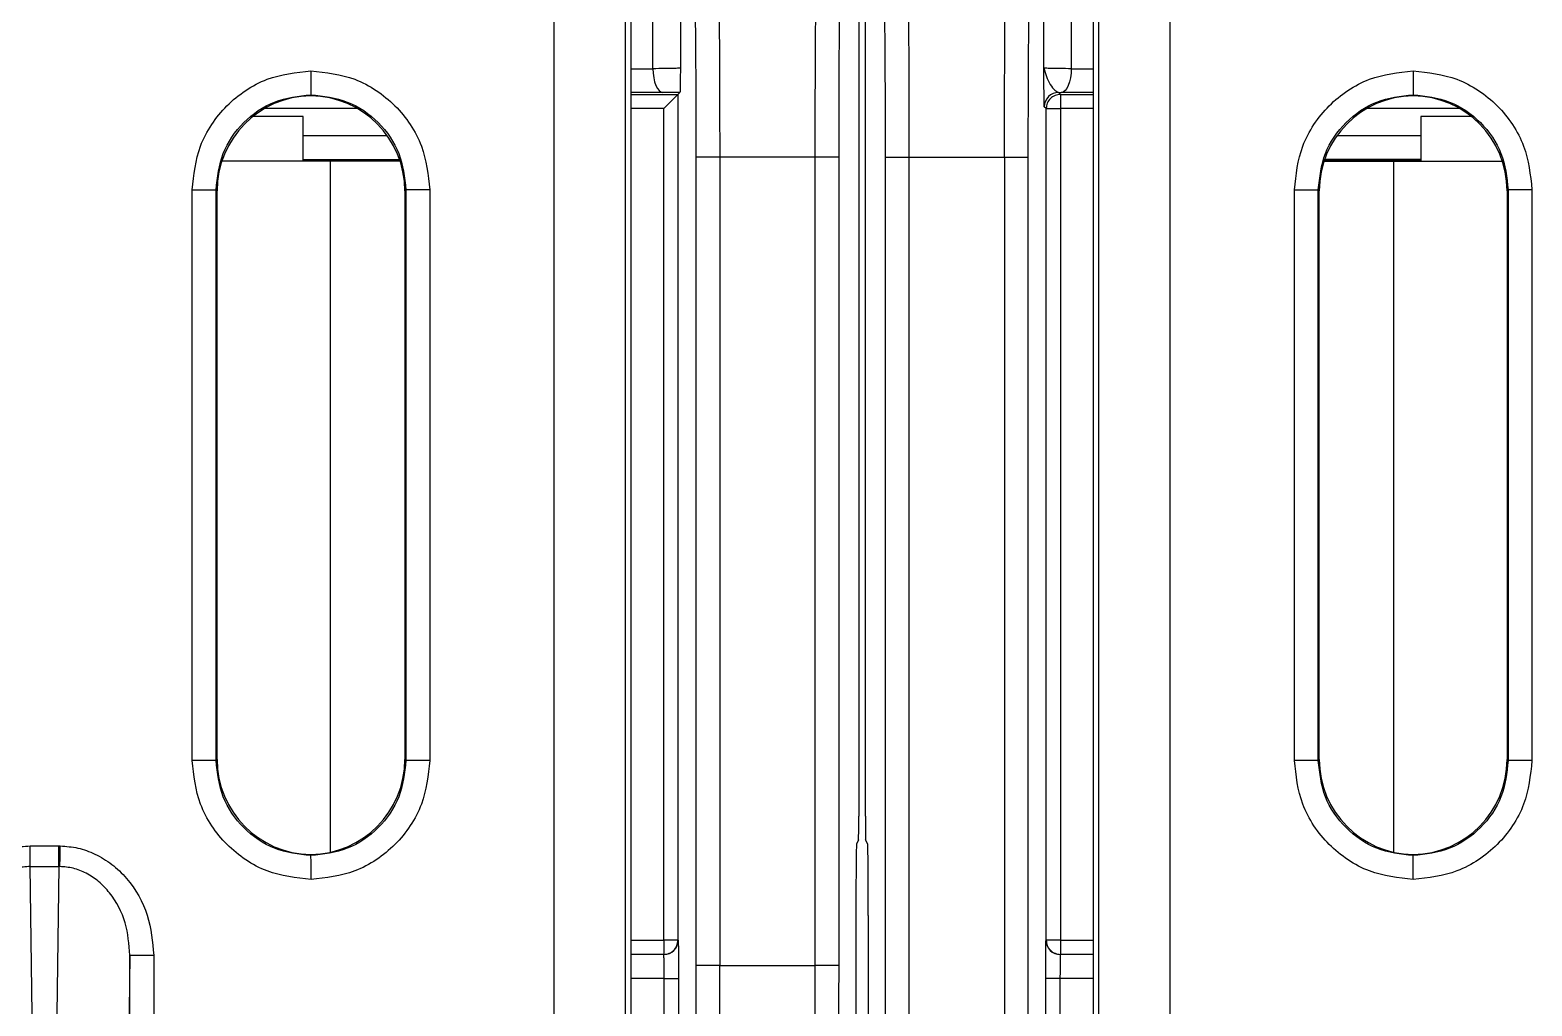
# Model space of a CAD drawing. Header units: inches. Extents: x 897.4 to 914.4, y -8.5 to 2.5.
# Drawn here: x 906.749 to 907.37, y -1.407 to -1.003 of the extents above; entities that cross this region are included whole.
import ezdxf

# ---------------------------------------------------------------- set-up
doc = ezdxf.new("R2010")
doc.units = ezdxf.units.IN
doc.header["$LTSCALE"] = 4
doc.header["$MEASUREMENT"] = 0
doc.layers.get('0').update_dxf_attribs({"linetype": 'CONTINUOUS'})

msp = doc.modelspace()

# ---------------------------------------------------------------- linework, layer by layer
for p, q in [((906.96596, -1.45201), (906.96596, -0.60084)), ((906.99548, -1.45201), (906.99548, -0.59982)), ((907.19113, -0.59982), (907.19113, -1.45201)), ((907.22066, -0.60084), (907.22066, -1.45201)), ((907.09193, -0.93043), (907.09193, -1.32832)), ((907.09469, -1.32832), (907.09469, -0.93043)), ((906.99772, -1.51413), (906.99772, -0.97835)), ((907.00678, -1.01906), (907.00678, -0.98135)), ((907.01814, -0.98158), (907.01814, -1.01882)), ((907.16848, -1.01882), (907.16848, -0.98158)), ((907.17984, -0.98135), (907.17984, -1.01906)), ((907.1889, -0.97835), (907.1889, -1.51413)), ((906.99772, -1.01909), (907.00678, -1.01906)), ((907.17984, -1.01906), (907.1889, -1.01909)), ((906.86531, -1.03025), (906.86531, -1.02981)), ((907.01094, -1.0289), (906.99772, -1.02895)), ((906.99772, -1.02968), (907.01713, -1.02968)), ((907.01795, -1.02886), (907.01094, -1.0289)), ((907.01795, -1.02886), (907.01713, -1.02968)), ((907.01713, -1.02968), (907.01713, -1.37958)), ((907.17461, -1.02889), (907.17568, -1.0289)), ((907.17461, -1.02889), (907.17539, -1.02968)), ((907.17539, -1.02968), (907.1889, -1.02968)), ((907.17539, -1.02968), (907.17539, -1.03558)), ((907.1889, -1.02895), (907.17568, -1.0289)), ((907.32131, -1.03025), (907.32131, -1.02981)), ((906.88459, -1.03558), (906.84603, -1.03558)), ((907.01123, -1.03558), (906.99772, -1.03558)), ((907.01123, -1.37958), (907.01123, -1.03558)), ((907.16949, -1.03558), (907.1687, -1.0348)), ((907.16949, -1.37958), (907.16949, -1.03558)), ((907.16949, -1.03558), (907.17539, -1.03558)), ((907.17539, -1.03558), (907.17539, -1.37958)), ((907.1889, -1.03558), (907.17539, -1.03558)), ((907.34059, -1.03558), (907.30203, -1.03558)), ((906.86213, -1.03878), (906.84134, -1.03878)), ((906.86213, -1.05729), (906.86213, -1.03878)), ((907.32449, -1.03878), (907.32449, -1.05729)), ((907.34528, -1.03878), (907.32449, -1.03878)), ((906.86213, -1.04674), (906.89684, -1.04674)), ((907.28978, -1.04674), (907.32449, -1.04674)), ((907.02455, -1.0557), (907.02455, -1.39008)), ((907.0344, -1.0557), (907.02455, -1.0557)), ((907.0344, -1.0557), (907.0344, -1.39008)), ((907.07378, -1.0557), (907.0344, -1.0557)), ((907.07378, -1.0557), (907.07378, -1.39008)), ((907.08362, -1.0557), (907.07378, -1.0557)), ((907.08362, -1.0557), (907.08362, -1.39008)), ((907.103, -1.67334), (907.103, -1.0557)), ((907.103, -1.0557), (907.11284, -1.0557)), ((907.11284, -1.0557), (907.15222, -1.0557)), ((907.11284, -1.67334), (907.11284, -1.0557)), ((907.15222, -1.0557), (907.15222, -1.67334)), ((907.15222, -1.0557), (907.16207, -1.0557)), ((907.16207, -1.67334), (907.16207, -1.0557)), ((906.87336, -1.05729), (906.82843, -1.05729)), ((906.86213, -1.05659), (906.90194, -1.05659)), ((906.86213, -1.05702), (906.90209, -1.05702)), ((906.90218, -1.05729), (906.87336, -1.05729)), ((906.87336, -1.34323), (906.87336, -1.05729)), ((907.28443, -1.05729), (907.31326, -1.05729)), ((907.28453, -1.05702), (907.32449, -1.05702)), ((907.32449, -1.05658), (907.28467, -1.05658)), ((907.31326, -1.05729), (907.35819, -1.05729)), ((907.31326, -1.34323), (907.31326, -1.05729)), ((906.81618, -1.30524), (906.81618, -1.06918)), ((906.81618, -1.06918), (906.82602, -1.06918)), ((906.82602, -1.30524), (906.82602, -1.06918)), ((906.82645, -1.06961), (906.82602, -1.06918)), ((906.82645, -1.3048), (906.82645, -1.06961)), ((906.90459, -1.06918), (906.90416, -1.06961)), ((906.90416, -1.06961), (906.90416, -1.3048)), ((906.90459, -1.06918), (906.90459, -1.30524)), ((906.91443, -1.06918), (906.90459, -1.06918)), ((906.91443, -1.06918), (906.91443, -1.30524)), ((907.27218, -1.30524), (907.27218, -1.06918)), ((907.27218, -1.06918), (907.28203, -1.06918)), ((907.28203, -1.30524), (907.28203, -1.06918)), ((907.28246, -1.06961), (907.28203, -1.06918)), ((907.28246, -1.3048), (907.28246, -1.06961)), ((907.3606, -1.06918), (907.36017, -1.06961)), ((907.36017, -1.06961), (907.36017, -1.3048)), ((907.3606, -1.06918), (907.3606, -1.30524)), ((907.37044, -1.06918), (907.3606, -1.06918)), ((907.37044, -1.06918), (907.37044, -1.30524)), ((906.82602, -1.30524), (906.82645, -1.3048)), ((906.90416, -1.3048), (906.90459, -1.30524)), ((907.28203, -1.30524), (907.28246, -1.3048)), ((907.36017, -1.3048), (907.3606, -1.30524)), ((906.82602, -1.30524), (906.81618, -1.30524)), ((906.91443, -1.30524), (906.90459, -1.30524)), ((907.28203, -1.30524), (907.27218, -1.30524)), ((907.37044, -1.30524), (907.3606, -1.30524)), ((906.74908, -1.34913), (906.74908, -1.34061)), ((906.74908, -1.34061), (906.76106, -1.34061)), ((906.76106, -1.34913), (906.76106, -1.34061)), ((906.76106, -1.34061), (906.76158, -1.34061)), ((907.09185, -1.33816), (907.091, -1.33985)), ((907.09562, -1.33985), (907.09477, -1.33816)), ((906.86531, -1.34417), (906.86531, -1.3446)), ((907.32131, -1.34417), (907.32131, -1.3446)), ((906.75058, -1.44858), (906.74908, -1.34913)), ((906.74908, -1.34913), (906.76106, -1.34913)), ((906.76106, -1.34913), (906.75956, -1.44858)), ((906.76145, -1.34914), (906.76106, -1.34913)), ((907.09075, -1.36938), (907.09075, -1.49547)), ((907.09587, -1.36938), (907.09587, -1.43546)), ((906.99772, -1.37958), (907.01123, -1.37958)), ((907.01123, -1.38549), (906.99772, -1.38549)), ((907.01131, -1.38557), (906.99772, -1.38557)), ((907.01713, -1.37958), (907.01123, -1.37958)), ((907.01123, -1.37958), (907.01123, -1.38549)), ((907.01131, -1.38557), (907.01123, -1.38549)), ((907.01713, -1.37958), (907.01721, -1.37967)), ((907.1694, -1.37967), (907.16949, -1.37958)), ((907.17539, -1.37958), (907.16949, -1.37958)), ((907.17539, -1.38549), (907.17531, -1.38557)), ((907.1889, -1.38557), (907.17531, -1.38557)), ((907.17539, -1.37958), (907.17539, -1.38549)), ((907.17539, -1.37958), (907.1889, -1.37958)), ((907.1889, -1.38549), (907.17539, -1.38549)), ((906.79042, -1.38587), (906.78909, -1.47415)), ((906.79042, -1.45201), (906.79042, -1.38587)), ((906.79042, -1.38587), (906.80026, -1.38587)), ((906.80026, -1.38587), (906.80026, -1.45201)), ((907.0344, -1.39008), (907.02455, -1.39008)), ((907.0344, -1.39008), (907.07378, -1.39008)), ((907.08362, -1.39008), (907.07378, -1.39008)), ((907.01145, -1.39541), (906.99772, -1.39541)), ((907.01145, -1.41628), (907.01145, -1.39541)), ((907.01145, -1.39541), (907.01735, -1.39541)), ((907.01735, -1.39541), (907.01735, -1.41628)), ((907.16927, -1.56661), (907.16927, -1.39541)), ((907.17517, -1.39541), (907.16927, -1.39541)), ((907.17517, -1.39541), (907.17517, -1.56661)), ((907.1889, -1.39541), (907.17517, -1.39541))]:
    msp.add_line(p, q)
at = {"flags": 128}
for points in [[(907.00678, -1.01906), (907.00686, -1.02097), (907.0071, -1.0228), (907.00749, -1.0245), (907.00801, -1.02599), (907.00863, -1.02721), (907.00935, -1.02813), (907.01013, -1.0287), (907.01094, -1.0289)], [(907.17984, -1.01906), (907.17976, -1.02097), (907.17952, -1.0228), (907.17913, -1.0245), (907.17861, -1.02599), (907.17798, -1.02721), (907.17727, -1.02813), (907.17649, -1.0287), (907.17568, -1.0289)], [(906.76145, -1.34914), (906.76146, -1.34842), (906.76147, -1.34757), (906.76149, -1.3466), (906.7615, -1.34553), (906.76152, -1.34438), (906.76154, -1.34316), (906.76156, -1.3419), (906.76158, -1.34061)]]:
    msp.add_lwpolyline(points, dxfattribs=at)
for centre, start, end in [((907.17461, -1.0348), 90.00507, 179.99493), ((907.01131, -1.37967), 270.00507, 359.99493), ((907.17531, -1.37967), 180.00507, 269.99493)]:
    msp.add_arc(centre, 0.00591, start, end)
for centre, major_axis, ratio, start_param, end_param in [((906.86582, -1.06962), (0.02784, -0.02784), 0.999924, 2.369285, 3.926953), ((906.86479, -1.06962), (-0.02784, -0.02784), 0.999924, 2.356233, 3.913901), ((907.32183, -1.06962), (0.02784, -0.02784), 0.999924, 2.369285, 3.926953), ((907.32079, -1.06962), (-0.02784, -0.02784), 0.999924, 2.356233, 3.913901), ((906.86582, -1.3048), (0.02784, 0.02784), 0.999924, 2.356233, 3.913901), ((906.86479, -1.3048), (-0.02784, 0.02784), 0.999924, 2.369285, 3.926953), ((907.32183, -1.3048), (0.02784, 0.02784), 0.999924, 2.356233, 3.913901), ((907.32079, -1.3048), (-0.02784, 0.02784), 0.999924, 2.369285, 3.926953), ((907.09184, -1.32832), (0, 0.00984), 0.008727, 3.159046, 4.712389), ((907.09477, -1.32832), (0, 0.00984), 0.008727, 1.570796, 3.124139), ((907.09101, -1.36938), (0, 0.02953), 0.008727, 0.017453, 1.570796), ((907.09561, -1.36938), (0, 0.02953), 0.008727, 4.712389, 6.265732)]:
    msp.add_ellipse(centre, major_axis=major_axis, ratio=ratio, start_param=start_param, end_param=end_param)
for points, knots in [([(907.03387, -0.97752), (907.03391, -0.97856), (907.03399, -0.98057), (907.03413, -0.98982), (907.03427, -1.00646), (907.03437, -1.03086), (907.03439, -1.04777), (907.0344, -1.0557)], [0, 0, 0, 0, 0.149673, 0.2924, 0.555783, 0.791682, 1, 1, 1, 1]), ([(907.07431, -0.97752), (907.07427, -0.97856), (907.07418, -0.98057), (907.07405, -0.98982), (907.07391, -1.00646), (907.0738, -1.03086), (907.07379, -1.04777), (907.07378, -1.0557)], [0, 0, 0, 0, 0.149673, 0.2924, 0.555783, 0.791682, 1, 1, 1, 1]), ([(907.11284, -1.0557), (907.11283, -1.04777), (907.11282, -1.03086), (907.11271, -1.00646), (907.11257, -0.98982), (907.11243, -0.98057), (907.11235, -0.97855), (907.11231, -0.97752)], [0, 0, 0, 0, 0.2083179, 0.4442167, 0.7076004, 0.8503271, 1, 1, 1, 1]), ([(907.15222, -1.0557), (907.15223, -1.04777), (907.15225, -1.03086), (907.15235, -1.00646), (907.15249, -0.98982), (907.15263, -0.98057), (907.15271, -0.97855), (907.15275, -0.97752)], [0, 0, 0, 0, 0.208318, 0.444217, 0.7076, 0.850327, 1, 1, 1, 1]), ([(907.02402, -0.98729), (907.02409, -0.98907), (907.02423, -0.99275), (907.02441, -1.009), (907.02453, -1.03097), (907.02455, -1.04765), (907.02455, -1.0557)], [0, 0, 0, 0, 0.2415887, 0.5000052, 0.7584185, 1, 1, 1, 1]), ([(907.08415, -0.98729), (907.08408, -0.98907), (907.08394, -0.99275), (907.08376, -1.009), (907.08364, -1.03097), (907.08363, -1.04765), (907.08362, -1.0557)], [0, 0, 0, 0, 0.241589, 0.500005, 0.758418, 1, 1, 1, 1]), ([(907.103, -1.0557), (907.10299, -1.04765), (907.10297, -1.03097), (907.10285, -1.009), (907.10268, -0.99275), (907.10254, -0.98907), (907.10247, -0.98729)], [0, 0, 0, 0, 0.241582, 0.499995, 0.758411, 1, 1, 1, 1]), ([(907.16207, -1.0557), (907.16207, -1.04765), (907.16209, -1.03097), (907.16221, -1.009), (907.16238, -0.99275), (907.16253, -0.98907), (907.1626, -0.98729)], [0, 0, 0, 0, 0.241582, 0.499995, 0.758411, 1, 1, 1, 1]), ([(907.01814, -1.01882), (907.01797, -1.01884), (907.01764, -1.01888), (907.01521, -1.01894), (907.01161, -1.019), (907.00839, -1.01904), (907.00678, -1.01906)], [0, 0, 0, 0, 0.25, 0.499997, 0.749998, 1, 1, 1, 1]), ([(907.01814, -1.01882), (907.01811, -1.02119), (907.01807, -1.02483), (907.018, -1.02824), (907.01797, -1.02866), (907.01795, -1.02886)], [0, 0, 0, 0, 0.498918, 0.767057, 1, 1, 1, 1]), ([(907.1687, -1.0348), (907.16868, -1.03451), (907.16864, -1.03389), (907.16856, -1.02854), (907.16851, -1.02267), (907.16848, -1.01882)], [0, 0, 0, 0, 0.235949, 0.499038, 1, 1, 1, 1]), ([(907.16848, -1.01882), (907.16915, -1.02115), (907.1701, -1.02446), (907.17307, -1.02819), (907.17412, -1.02867), (907.17461, -1.02889)], [0, 0, 0, 0, 0.556311, 0.791891, 1, 1, 1, 1]), ([(907.17984, -1.01906), (907.17823, -1.01904), (907.17501, -1.019), (907.17141, -1.01894), (907.16898, -1.01888), (907.16864, -1.01884), (907.16848, -1.01882)], [0, 0, 0, 0, 0.249997, 0.499995, 0.749999, 1, 1, 1, 1]), ([(906.81618, -1.06918), (906.81684, -1.063), (906.81786, -1.05346), (906.82397, -1.042), (906.83031, -1.03418), (906.83812, -1.02782), (906.84956, -1.02168), (906.85911, -1.02064), (906.86529, -1.01997)], [0, 0, 0, 0, 0.239475, 0.369601, 0.5, 0.630123, 0.760524, 1, 1, 1, 1]), ([(906.86529, -1.01997), (906.87147, -1.02064), (906.88101, -1.02167), (906.89247, -1.0278), (906.90028, -1.03416), (906.90664, -1.04199), (906.91276, -1.05345), (906.91377, -1.063), (906.91443, -1.06918)], [0, 0, 0, 0, 0.239464, 0.369596, 0.500001, 0.63013, 0.760536, 1, 1, 1, 1]), ([(906.86529, -1.01997), (906.86529, -1.0212), (906.86529, -1.0231), (906.86529, -1.02538), (906.8653, -1.02695), (906.8653, -1.02822), (906.8653, -1.02946), (906.86531, -1.02967), (906.86531, -1.02981)], [0, 0, 0, 0, 0.239587, 0.368453, 0.500004, 0.63156, 0.760423, 1, 1, 1, 1]), ([(907.27218, -1.06918), (907.27284, -1.063), (907.27386, -1.05346), (907.27997, -1.042), (907.28631, -1.03418), (907.29412, -1.02782), (907.30557, -1.02168), (907.31511, -1.02064), (907.32129, -1.01997)], [0, 0, 0, 0, 0.239475, 0.369602, 0.500001, 0.630126, 0.760524, 1, 1, 1, 1]), ([(907.32129, -1.01997), (907.32747, -1.02064), (907.33702, -1.02167), (907.34847, -1.0278), (907.35629, -1.03416), (907.36264, -1.04199), (907.36876, -1.05345), (907.36978, -1.063), (907.37044, -1.06918)], [0, 0, 0, 0, 0.239467, 0.369597, 0.500002, 0.630131, 0.760538, 1, 1, 1, 1]), ([(907.32129, -1.01997), (907.32129, -1.0212), (907.32129, -1.0231), (907.3213, -1.02538), (907.3213, -1.02695), (907.3213, -1.02822), (907.3213, -1.02946), (907.32131, -1.02967), (907.32131, -1.02981)], [0, 0, 0, 0, 0.239587, 0.368453, 0.500004, 0.63156, 0.760423, 1, 1, 1, 1]), ([(906.82602, -1.06918), (906.82661, -1.06403), (906.82779, -1.05372), (906.83688, -1.04072), (906.84986, -1.03162), (906.86016, -1.03041), (906.86531, -1.02981)], [0, 0, 0, 0, 0.2500577, 0.5000724, 0.7500512, 1, 1, 1, 1]), ([(906.86531, -1.02981), (906.87046, -1.03041), (906.88076, -1.03162), (906.89374, -1.04072), (906.90282, -1.05372), (906.904, -1.06403), (906.90459, -1.06918)], [0, 0, 0, 0, 0.2499507, 0.499929, 0.7499432, 1, 1, 1, 1]), ([(907.01713, -1.02968), (907.01711, -1.0297), (907.01706, -1.02975), (907.01671, -1.03011), (907.01615, -1.03066), (907.0152, -1.0316), (907.01359, -1.03326), (907.01211, -1.03472), (907.01123, -1.03558)], [0, 0, 0, 0, 0.099183, 0.204861, 0.319946, 0.446692, 0.67053, 1, 1, 1, 1]), ([(907.17539, -1.02968), (907.17462, -1.02977), (907.17307, -1.02994), (907.17112, -1.03131), (907.16975, -1.03326), (907.16958, -1.03481), (907.16949, -1.03558)], [0, 0, 0, 0, 0.250006, 0.5, 0.749994, 1, 1, 1, 1]), ([(907.28203, -1.06918), (907.28262, -1.06403), (907.2838, -1.05372), (907.29288, -1.04072), (907.30586, -1.03162), (907.31616, -1.03041), (907.32131, -1.02981)], [0, 0, 0, 0, 0.2500572, 0.5000714, 0.7500517, 1, 1, 1, 1]), ([(907.32131, -1.02981), (907.32646, -1.03041), (907.33676, -1.03162), (907.34974, -1.04072), (907.35883, -1.05372), (907.36001, -1.06403), (907.3606, -1.06918)], [0, 0, 0, 0, 0.249949, 0.499929, 0.749943, 1, 1, 1, 1]), ([(906.86533, -1.35445), (906.85915, -1.35378), (906.8496, -1.35275), (906.83815, -1.34662), (906.83033, -1.34026), (906.82398, -1.33243), (906.81786, -1.32097), (906.81684, -1.31142), (906.81618, -1.30524)], [0, 0, 0, 0, 0.239466, 0.369595, 0.500002, 0.630131, 0.760537, 1, 1, 1, 1]), ([(906.86531, -1.3446), (906.86016, -1.344), (906.84986, -1.3428), (906.83688, -1.3337), (906.82779, -1.32069), (906.82661, -1.31039), (906.82602, -1.30524)], [0, 0, 0, 0, 0.249949, 0.499928, 0.749942, 1, 1, 1, 1]), ([(906.90459, -1.30524), (906.904, -1.31039), (906.90282, -1.32069), (906.89374, -1.3337), (906.88076, -1.3428), (906.87046, -1.344), (906.86531, -1.3446)], [0, 0, 0, 0, 0.250057, 0.500071, 0.750049, 1, 1, 1, 1]), ([(906.91443, -1.30524), (906.91378, -1.31142), (906.91276, -1.32096), (906.90665, -1.33241), (906.90031, -1.34023), (906.8925, -1.3466), (906.88105, -1.35273), (906.87151, -1.35377), (906.86533, -1.35445)], [0, 0, 0, 0, 0.239475, 0.369601, 0.5, 0.630123, 0.760524, 1, 1, 1, 1]), ([(907.32133, -1.35445), (907.31515, -1.35378), (907.30561, -1.35275), (907.29415, -1.34662), (907.28633, -1.34026), (907.27998, -1.33243), (907.27386, -1.32097), (907.27284, -1.31142), (907.27218, -1.30524)], [0, 0, 0, 0, 0.239464, 0.369597, 0.500002, 0.630131, 0.760537, 1, 1, 1, 1]), ([(907.32131, -1.3446), (907.31616, -1.344), (907.30586, -1.3428), (907.29288, -1.3337), (907.2838, -1.32069), (907.28262, -1.31039), (907.28203, -1.30524)], [0, 0, 0, 0, 0.2499483, 0.4999286, 0.7499428, 1, 1, 1, 1]), ([(907.3606, -1.30524), (907.36001, -1.31039), (907.35883, -1.32069), (907.34974, -1.3337), (907.33676, -1.3428), (907.32646, -1.344), (907.32131, -1.3446)], [0, 0, 0, 0, 0.250057, 0.500071, 0.750051, 1, 1, 1, 1]), ([(907.37044, -1.30524), (907.36978, -1.31142), (907.36876, -1.32096), (907.36265, -1.33241), (907.35631, -1.34023), (907.3485, -1.3466), (907.33706, -1.35273), (907.32751, -1.35377), (907.32133, -1.35445)], [0, 0, 0, 0, 0.239475, 0.3696, 0.499999, 0.630123, 0.760524, 1, 1, 1, 1]), ([(906.70988, -1.38587), (906.71041, -1.38021), (906.71148, -1.36865), (906.71895, -1.35579), (906.72728, -1.34783), (906.73428, -1.34366), (906.74164, -1.34107), (906.74661, -1.34076), (906.74908, -1.34061)], [0, 0, 0, 0, 0.2553843, 0.5219344, 0.6502052, 0.7752362, 0.8881389, 1, 1, 1, 1]), ([(906.76158, -1.34061), (906.76403, -1.3408), (906.76896, -1.34118), (906.77622, -1.34384), (906.78313, -1.34804), (906.79134, -1.35599), (906.79869, -1.36878), (906.79975, -1.38026), (906.80026, -1.38587)], [0, 0, 0, 0, 0.111751, 0.224917, 0.349614, 0.478174, 0.744561, 1, 1, 1, 1]), ([(906.86533, -1.35445), (906.86533, -1.35321), (906.86532, -1.35132), (906.86532, -1.34904), (906.86532, -1.34747), (906.86532, -1.3462), (906.86531, -1.34496), (906.86531, -1.34474), (906.86531, -1.3446)], [0, 0, 0, 0, 0.239587, 0.368437, 0.500003, 0.631559, 0.760423, 1, 1, 1, 1]), ([(907.32133, -1.35445), (907.32133, -1.35321), (907.32133, -1.35132), (907.32132, -1.34904), (907.32132, -1.34747), (907.32132, -1.3462), (907.32132, -1.34496), (907.32131, -1.34474), (907.32131, -1.3446)], [0, 0, 0, 0, 0.239587, 0.368436, 0.500003, 0.631559, 0.760423, 1, 1, 1, 1]), ([(906.74908, -1.34913), (906.74722, -1.34926), (906.74342, -1.34952), (906.73789, -1.35166), (906.73266, -1.35507), (906.7264, -1.36154), (906.72088, -1.37201), (906.72011, -1.38129), (906.71972, -1.38587)], [0, 0, 0, 0, 0.106504, 0.218033, 0.336588, 0.46384, 0.735134, 1, 1, 1, 1]), ([(906.79042, -1.38587), (906.79004, -1.38132), (906.78928, -1.37212), (906.78385, -1.36171), (906.77768, -1.35524), (906.77252, -1.3518), (906.76705, -1.34961), (906.76329, -1.34929), (906.76145, -1.34914)], [0, 0, 0, 0, 0.264829, 0.535937, 0.663368, 0.782057, 0.893617, 1, 1, 1, 1]), ([(907.01123, -1.38549), (907.012, -1.3854), (907.01355, -1.38522), (907.0155, -1.38386), (907.01686, -1.3819), (907.01704, -1.38036), (907.01713, -1.37958)], [0, 0, 0, 0, 0.2499915, 0.5000107, 0.750021, 1, 1, 1, 1]), ([(907.01145, -1.39541), (907.01143, -1.39413), (907.01141, -1.39157), (907.01138, -1.38832), (907.01134, -1.38604), (907.01132, -1.38573), (907.01131, -1.38557)], [0, 0, 0, 0, 0.249998, 0.500002, 0.750004, 1, 1, 1, 1]), ([(907.01721, -1.37967), (907.01723, -1.37989), (907.01726, -1.38024), (907.01729, -1.38221), (907.01731, -1.38423), (907.01733, -1.38674), (907.01735, -1.39039), (907.01735, -1.39344), (907.01735, -1.39541)], [0, 0, 0, 0, 0.239567, 0.368284, 0.5, 0.628719, 0.760433, 1, 1, 1, 1]), ([(907.16927, -1.39541), (907.16927, -1.39344), (907.16927, -1.39041), (907.16929, -1.38676), (907.16931, -1.38427), (907.16933, -1.38222), (907.16936, -1.38024), (907.16939, -1.37989), (907.1694, -1.37967)], [0, 0, 0, 0, 0.239567, 0.368277, 0.499997, 0.628713, 0.760433, 1, 1, 1, 1]), ([(907.16949, -1.37958), (907.16958, -1.38036), (907.16975, -1.3819), (907.17112, -1.38386), (907.17307, -1.38522), (907.17462, -1.3854), (907.17539, -1.38549)], [0, 0, 0, 0, 0.24998, 0.499979, 0.749995, 1, 1, 1, 1]), ([(907.17531, -1.38557), (907.1753, -1.38573), (907.17528, -1.38604), (907.17524, -1.38832), (907.17521, -1.39157), (907.17518, -1.39413), (907.17517, -1.39541)], [0, 0, 0, 0, 0.2499963, 0.4999981, 0.7500019, 1, 1, 1, 1]), ([(907.02455, -1.39008), (907.02456, -1.3969), (907.02456, -1.41073), (907.02463, -1.43038), (907.02473, -1.44807), (907.02482, -1.45701), (907.02487, -1.46142)], [0, 0, 0, 0, 0.246543, 0.499995, 0.753453, 1, 1, 1, 1]), ([(907.03513, -1.46871), (907.03507, -1.46799), (907.03496, -1.46658), (907.03481, -1.4597), (907.03468, -1.45037), (907.03455, -1.43592), (907.03443, -1.41559), (907.03441, -1.39817), (907.0344, -1.39008)], [0, 0, 0, 0, 0.152475, 0.297164, 0.434061, 0.563164, 0.797037, 1, 1, 1, 1]), ([(907.07378, -1.39008), (907.07377, -1.39817), (907.07375, -1.41559), (907.07363, -1.43592), (907.07349, -1.45037), (907.07337, -1.4597), (907.07322, -1.46658), (907.07311, -1.46799), (907.07305, -1.46871)], [0, 0, 0, 0, 0.202963, 0.436836, 0.565939, 0.702836, 0.847525, 1, 1, 1, 1]), ([(907.08362, -1.39008), (907.08362, -1.39548), (907.08361, -1.40627), (907.08357, -1.42231), (907.08351, -1.43763), (907.08341, -1.45145), (907.0833, -1.46289), (907.08313, -1.47427), (907.08298, -1.47686), (907.08289, -1.47854)], [0, 0, 0, 0, 0.120427, 0.240927, 0.370639, 0.500504, 0.630218, 0.760086, 1, 1, 1, 1])]:
    msp.add_open_spline(points, degree=3, knots=knots)

doc.saveas('drawing.dxf')
